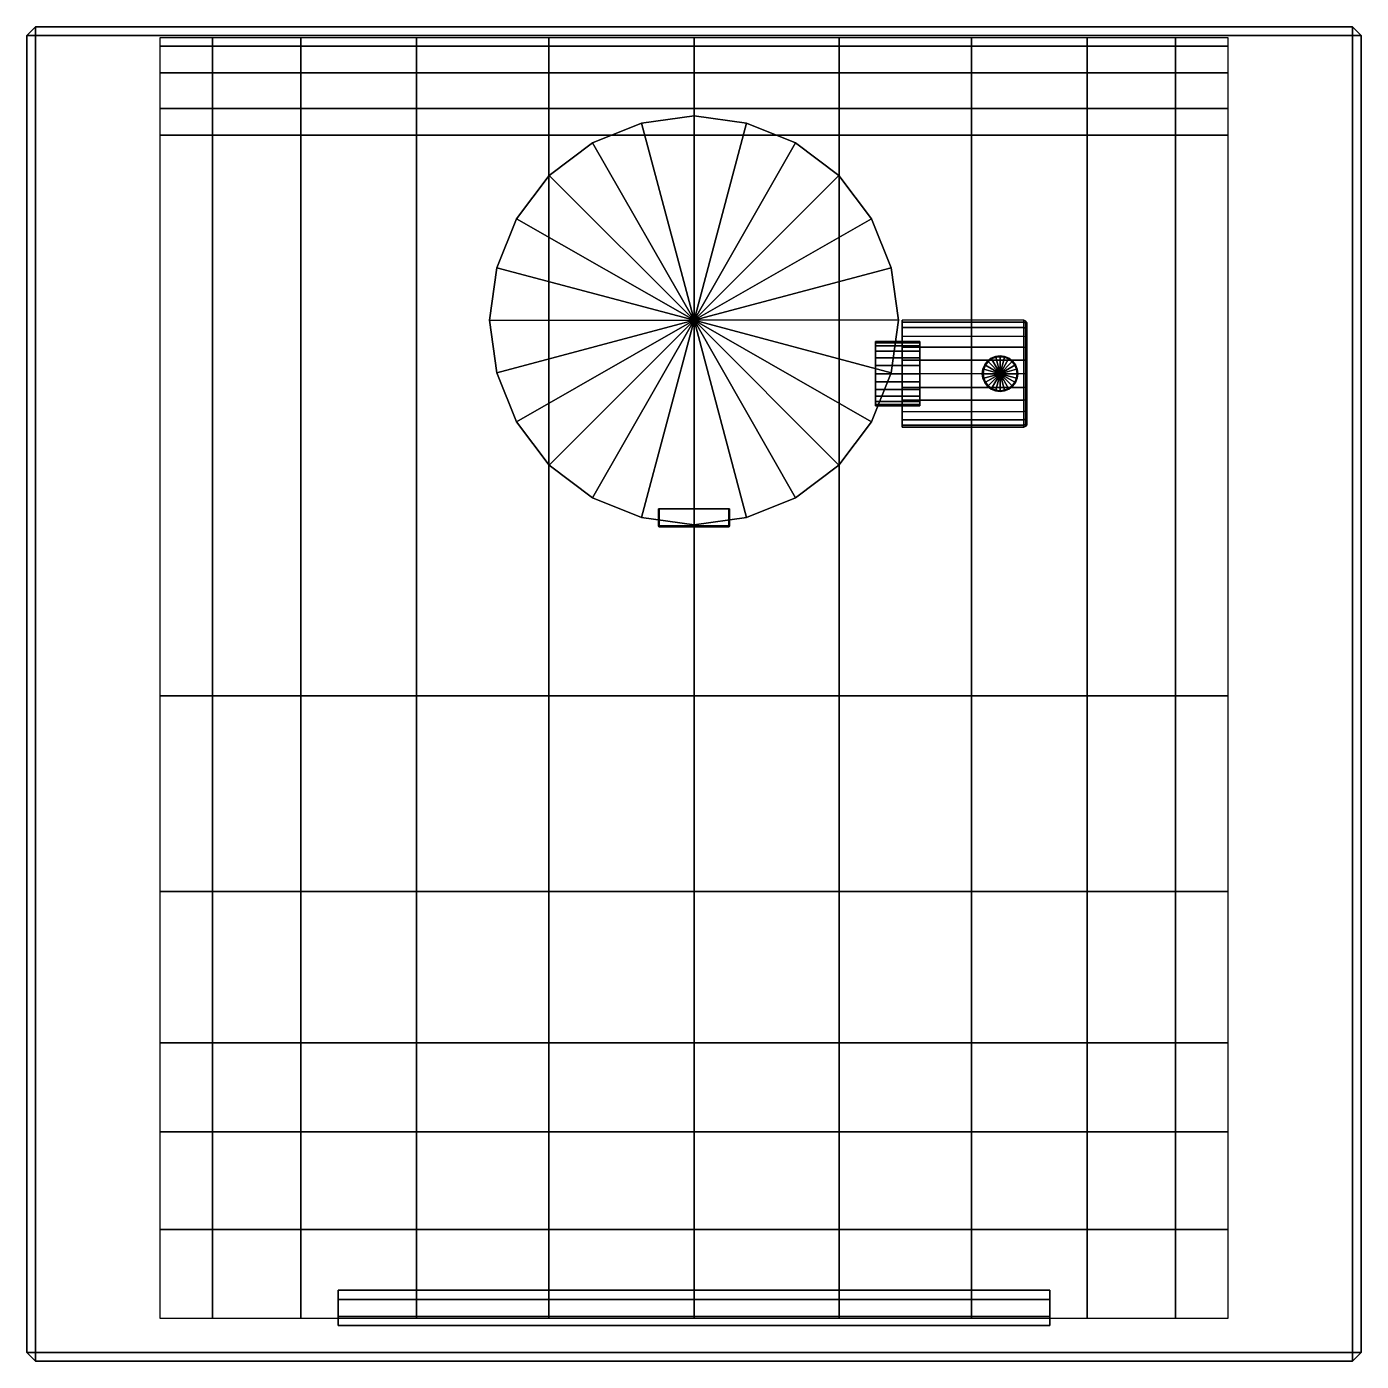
# Model space of a CAD drawing. Extents: x 0 to 150, y 0 to 150.
import ezdxf

# ---------------------------------------------------------------- set-up
doc = ezdxf.new("R2010")
doc.units = 0
doc.linetypes.add('SOLIDLINE', pattern=[0])
for name, color, linetype in [('HG_ARMATUR', 200, 'SOLIDLINE'), ('HG_ARMATUR_GRAU', 52, 'SOLIDLINE'), ('HG_SENSOR', 152, 'SOLIDLINE')]:
    doc.layers.add(name, color=color, linetype=linetype)

msp = doc.modelspace()

# ---------------------------------------------------------------- meshes
at = {"layer": 'HG_ARMATUR', "color": 252}
mesh = msp.add_polyface(dxfattribs=at)
corners = [(1, 149, 100), (1, 150, 99), (0, 149, 99), (149, 149, 100), (149, 150, 99), (0, 149, 81), (1, 150, 81), (1, 149, 80), (149, 150, 81), (149, 149, 80), (75, 117), (52.828, 111.112), (52, 117), (55.036, 105.592), (52, 117, 80), (52.828, 111.112, 80), (94.964, 105.592), (97.172, 111.112), (91.284, 133.284), (94.964, 128.408), (86.408, 136.964), (80.888, 139.172), (75, 140), (86.408, 136.964, 80), (80.888, 139.172, 80), (75, 140, 80), (52.828, 122.888), (55.036, 128.408), (58.716, 133.284), (63.592, 136.964), (69.112, 139.172), (52.828, 122.888, 80), (55.036, 128.408, 80), (58.716, 133.284, 80), (63.592, 136.964, 80), (69.112, 139.172, 80), (20.9, 148.8, 80), (20.9, 147.8, 78.9), (15, 147.8, 80), (15, 148.8, 80), (30.8, 148.8, 80), (30.8, 147.8, 77.9), (43.8, 148.8, 80), (43.8, 147.8, 77.1), (58.7, 148.8, 80), (58.7, 147.8, 76.6), (75, 148.8, 80), (75, 147.8, 76.5), (20.9, 144.8, 77.8), (15, 144.8, 80), (30.8, 144.8, 75.8), (43.8, 144.8, 74.4), (58.7, 144.8, 73.4), (75, 144.8, 73.1), (20.9, 140.8, 77.2), (15, 140.8, 80), (30.8, 140.8, 74.7), (43.8, 140.8, 72.8), (58.7, 140.8, 71.6), (75, 140.8, 71.2), (20.9, 137.8, 76.8), (15, 137.8, 80), (30.8, 137.8, 74), (43.8, 137.8, 71.8), (58.7, 137.8, 70.5), (75, 137.8, 70), (91.3, 148.8, 80), (91.3, 147.8, 76.6), (91.3, 144.8, 73.4), (91.3, 140.8, 71.6), (91.3, 137.8, 70.5)]
mesh.append_faces([[corners[k] for k in face] for face in [(0, 1, 2), (0, 3, 4, 1), (5, 6, 7), (6, 8, 9, 7), (8, 6, 1, 4), (6, 5, 2, 1), (10, 10, 11, 12), (10, 10, 13, 11), (14, 12, 11, 15), (10, 10, 16, 17), (10, 10, 18, 19), (10, 10, 20, 18), (10, 10, 21, 20), (10, 10, 22, 21), (23, 20, 21, 24), (24, 21, 22, 25), (10, 10, 26, 12), (10, 10, 27, 26), (10, 10, 28, 27), (10, 10, 29, 28), (10, 10, 30, 29), (10, 10, 22, 30), (31, 26, 12, 14), (31, 26, 27, 32), (32, 27, 28, 33), (33, 28, 29, 34), (34, 29, 30, 35), (35, 30, 22, 25), (36, 37, 38, 39), (40, 41, 37, 36), (42, 43, 41, 40), (44, 45, 43, 42), (46, 47, 45, 44), (37, 48, 49, 38), (41, 50, 48, 37), (43, 51, 50, 41), (45, 52, 51, 43), (47, 53, 52, 45), (48, 54, 55, 49), (50, 56, 54, 48), (51, 57, 56, 50), (52, 58, 57, 51), (53, 59, 58, 52), (54, 60, 61, 55), (56, 62, 60, 54), (57, 63, 62, 56), (58, 64, 63, 57), (59, 65, 64, 58), (66, 67, 47, 46), (67, 68, 53, 47), (68, 69, 59, 53), (69, 70, 65, 59)]])
mesh = msp.add_polyface(dxfattribs=at)
corners = [(150, 149, 99), (149, 150, 99), (149, 149, 100), (149, 149, 80), (149, 150, 81), (150, 149, 81), (135, 148.8, 80), (135, 147.8, 80), (129.1, 147.8, 78.9), (129.1, 148.8, 80), (119.2, 147.8, 77.9), (119.2, 148.8, 80), (106.2, 147.8, 77.1), (106.2, 148.8, 80), (135, 144.8, 80), (129.1, 144.8, 77.8), (119.2, 144.8, 75.8), (106.2, 144.8, 74.4), (135, 140.8, 80), (129.1, 140.8, 77.2), (119.2, 140.8, 74.7), (106.2, 140.8, 72.8), (135, 137.8, 80), (129.1, 137.8, 76.8), (119.2, 137.8, 74), (106.2, 137.8, 71.8), (111.399, 111, 49.193), (111.328, 111.512, 49.193), (111.328, 111.512, 28.323), (111.399, 111, 28.323), (112.053, 111, 20.323), (112.053, 112.535, 20.535), (112.284, 112.518, 20.623), (112.284, 111, 20.411), (112.053, 113.982, 21.135), (112.284, 113.947, 21.205), (112.053, 115.235, 22.087), (112.284, 115.182, 22.14), (112.399, 112.482, 20.799), (112.399, 111, 20.587), (112.399, 113.859, 21.364), (112.399, 115.059, 22.264), (112.399, 111, 26.323), (112.053, 117, 26.323), (112.053, 116.788, 24.788), (112.284, 116.7, 24.805), (112.284, 116.912, 26.323), (112.053, 116.188, 23.34), (112.284, 116.118, 23.376), (112.399, 116.524, 24.84), (112.399, 116.735, 26.323), (112.399, 115.959, 23.464), (112.053, 111, 32.323), (112.053, 112.535, 32.111), (112.284, 112.518, 32.023), (112.284, 111, 32.235), (112.053, 113.982, 31.511), (112.284, 113.947, 31.44), (112.053, 115.235, 30.558), (112.284, 115.182, 30.505), (112.399, 112.482, 31.846), (112.399, 111, 32.058), (112.399, 113.859, 31.282), (112.399, 115.059, 30.382), (112.053, 116.788, 27.858), (112.284, 116.7, 27.84), (112.053, 116.188, 29.305), (112.284, 116.118, 29.27), (112.399, 116.524, 27.805), (112.399, 115.959, 29.182)]
mesh.append_faces([[corners[k] for k in face] for face in [(0, 1, 2), (3, 4, 5), (5, 4, 1, 0), (6, 7, 8, 9), (9, 8, 10, 11), (11, 10, 12, 13), (7, 14, 15, 8), (8, 15, 16, 10), (10, 16, 17, 12), (14, 18, 19, 15), (15, 19, 20, 16), (16, 20, 21, 17), (18, 22, 23, 19), (19, 23, 24, 20), (20, 24, 25, 21), (26, 27, 28, 29), (30, 31, 32, 33), (31, 34, 35, 32), (34, 36, 37, 35), (33, 32, 38, 39), (32, 35, 40, 38), (35, 37, 41, 40), (39, 38, 42), (38, 40, 42), (40, 41, 42), (43, 44, 45, 46), (44, 47, 48, 45), (47, 36, 37, 48), (46, 45, 49, 50), (45, 48, 51, 49), (48, 37, 41, 51), (50, 49, 42), (49, 51, 42), (51, 41, 42), (52, 53, 54, 55), (53, 56, 57, 54), (56, 58, 59, 57), (55, 54, 60, 61), (54, 57, 62, 60), (57, 59, 63, 62), (61, 60, 42), (60, 62, 42), (62, 63, 42), (43, 64, 65, 46), (64, 66, 67, 65), (66, 58, 59, 67), (46, 65, 68, 50), (65, 67, 69, 68), (67, 59, 63, 69), (50, 68, 42), (68, 69, 42), (69, 63, 42)]])
mesh = msp.add_polyface(dxfattribs=at)
corners = [(0, 1, 99), (1, 0, 98.993), (1, 1, 100), (1, 149, 100), (0, 149, 99), (149, 1, 100), (149, 0, 99), (1, 1, 80), (1, 149, 80), (149, 149, 80), (149, 1, 80), (0, 1, 81), (0, 149, 81), (149, 0, 81), (1, 0, 81), (58.716, 100.716, 80), (58.716, 100.716), (63.592, 97.036), (63.592, 97.036, 80), (69.112, 94.828), (69.112, 94.828, 80), (75, 94), (75, 94, 80), (86.408, 97.036, 80), (86.408, 97.036), (80.888, 94.828), (80.888, 94.828, 80), (20.9, 74.8, 76.8), (20.9, 52.8, 77.1), (15, 52.8, 80), (15, 74.8, 80), (30.8, 74.8, 74), (30.8, 52.8, 74.5), (43.8, 74.8, 71.8), (43.8, 52.8, 72.4), (58.7, 74.8, 70.5), (58.7, 52.8, 71.2), (75, 74.8, 70), (75, 52.8, 70.8), (20.9, 35.8, 77.5), (15, 35.8, 80), (30.8, 35.8, 75.4), (43.8, 35.8, 73.8), (58.7, 35.8, 72.8), (75, 35.8, 72.5), (20.9, 25.8, 78.1), (15, 25.8, 80), (30.8, 25.8, 76.5), (43.8, 25.8, 75.3), (58.7, 25.8, 74.5), (75, 25.8, 74.2), (20.9, 14.8, 78.8), (15, 14.8, 80), (30.8, 14.8, 77.8), (43.8, 14.8, 77.1), (58.7, 14.8, 76.6), (75, 14.8, 76.4), (20.9, 4.8, 80), (15, 4.8, 80), (30.8, 4.8, 80), (43.8, 4.8, 80), (58.7, 4.8, 80), (75, 4.8, 80), (106.2, 74.8, 71.8), (106.2, 52.8, 72.4), (91.3, 52.8, 71.2), (91.3, 74.8, 70.5), (106.2, 35.8, 73.8), (91.3, 35.8, 72.8), (106.2, 25.8, 75.3), (91.3, 25.8, 74.5), (106.2, 14.8, 77.1), (91.3, 14.8, 76.6), (106.2, 4.8, 80), (91.3, 4.8, 80), (149, 149, 100)]
mesh.append_faces([[corners[k] for k in face] for face in [(0, 1, 2), (2, 3, 4, 0), (5, 2, 1, 6), (7, 8, 9, 10), (11, 12, 8, 7), (13, 14, 7, 10), (7, 14, 11), (12, 11, 0, 4), (11, 14, 1, 0), (14, 13, 6, 1), (15, 16, 17, 18), (18, 17, 19, 20), (20, 19, 21, 22), (23, 24, 25, 26), (26, 25, 21, 22), (27, 28, 29, 30), (31, 32, 28, 27), (33, 34, 32, 31), (35, 36, 34, 33), (37, 38, 36, 35), (28, 39, 40, 29), (32, 41, 39, 28), (34, 42, 41, 32), (36, 43, 42, 34), (38, 44, 43, 36), (39, 45, 46, 40), (41, 47, 45, 39), (42, 48, 47, 41), (43, 49, 48, 42), (44, 50, 49, 43), (45, 51, 52, 46), (47, 53, 51, 45), (48, 54, 53, 47), (49, 55, 54, 48), (50, 56, 55, 49), (51, 57, 58, 52), (53, 59, 57, 51), (54, 60, 59, 53), (55, 61, 60, 54), (56, 62, 61, 55), (63, 64, 65, 66), (66, 65, 38, 37), (64, 67, 68, 65), (65, 68, 44, 38), (67, 69, 70, 68), (68, 70, 50, 44), (69, 71, 72, 70), (70, 72, 56, 50), (71, 73, 74, 72), (72, 74, 62, 56), (5, 75, 3, 2)]])
mesh = msp.add_polyface(dxfattribs=at)
corners = [(75, 117), (97.172, 111.112), (98, 117), (98, 117, 80), (97.172, 111.112, 80), (97.172, 122.888), (94.964, 128.408), (97.172, 122.888, 80), (94.964, 128.408, 80), (91.284, 133.284), (91.284, 133.284, 80), (86.408, 136.964), (86.408, 136.964, 80), (106.2, 148.8, 80), (106.2, 147.8, 77.1), (91.3, 147.8, 76.6), (91.3, 148.8, 80), (106.2, 144.8, 74.4), (91.3, 144.8, 73.4), (106.2, 140.8, 72.8), (91.3, 140.8, 71.6), (106.2, 137.8, 71.8), (91.3, 137.8, 70.5), (98.399, 111, 26.323), (98.399, 109.465, 20.535), (98.399, 111, 20.323), (98.399, 112.535, 20.535), (98.399, 113.982, 21.135), (98.399, 115.235, 22.087), (112.053, 112.535, 20.535), (112.053, 111, 20.323), (112.053, 113.982, 21.135), (112.053, 115.235, 22.087), (98.399, 116.788, 24.788), (98.399, 117, 26.323), (98.399, 116.188, 23.34), (112.053, 116.788, 24.788), (112.053, 117, 26.323), (112.053, 116.188, 23.34), (98.399, 112.535, 32.111), (98.399, 111, 32.323), (98.399, 113.982, 31.511), (98.399, 115.235, 30.558), (112.053, 112.535, 32.111), (112.053, 111, 32.323), (112.053, 113.982, 31.511), (112.053, 115.235, 30.558), (98.399, 109.465, 32.111), (98.399, 116.788, 27.858), (98.399, 116.188, 29.305), (112.053, 116.788, 27.858), (112.053, 116.188, 29.305), (100.399, 111, 22.723), (95.399, 111, 22.723), (95.399, 110.079, 22.85), (100.399, 110.079, 22.85), (100.399, 111.921, 22.85), (95.399, 111.921, 22.85), (100.399, 112.789, 23.21), (95.399, 112.789, 23.21), (100.399, 113.541, 23.782), (95.399, 113.541, 23.782), (100.399, 114.6, 26.323), (95.399, 114.6, 26.323), (95.399, 114.473, 25.402), (100.399, 114.473, 25.402), (95.399, 114.113, 24.533), (100.399, 114.113, 24.533), (100.399, 111, 29.923), (95.399, 111, 29.923), (95.399, 111.921, 29.796), (100.399, 111.921, 29.796), (95.399, 112.789, 29.436), (100.399, 112.789, 29.436), (95.399, 113.541, 28.864), (100.399, 113.541, 28.864), (100.399, 110.079, 29.796), (95.399, 110.079, 29.796), (100.399, 114.473, 27.244), (95.399, 114.473, 27.244), (100.399, 114.113, 28.112), (95.399, 114.113, 28.112)]
mesh.append_faces([[corners[k] for k in face] for face in [(0, 0, 1, 2), (3, 2, 1, 4), (0, 0, 5, 2), (0, 0, 6, 5), (3, 2, 5, 7), (7, 5, 6, 8), (8, 6, 9, 10), (10, 9, 11, 12), (13, 14, 15, 16), (14, 17, 18, 15), (17, 19, 20, 18), (19, 21, 22, 20), (23, 23, 24, 25), (23, 23, 26, 25), (23, 23, 27, 26), (23, 23, 28, 27), (25, 26, 29, 30), (26, 27, 31, 29), (27, 28, 32, 31), (23, 23, 33, 34), (23, 23, 35, 33), (23, 23, 28, 35), (34, 33, 36, 37), (33, 35, 38, 36), (35, 28, 32, 38), (23, 23, 39, 40), (23, 23, 41, 39), (23, 23, 42, 41), (40, 39, 43, 44), (39, 41, 45, 43), (41, 42, 46, 45), (23, 23, 47, 40), (23, 23, 48, 34), (23, 23, 49, 48), (23, 23, 42, 49), (34, 48, 50, 37), (48, 49, 51, 50), (49, 42, 46, 51), (52, 53, 54, 55), (56, 57, 53, 52), (58, 59, 57, 56), (60, 61, 59, 58), (62, 63, 64, 65), (65, 64, 66, 67), (67, 66, 61, 60), (68, 69, 70, 71), (71, 70, 72, 73), (73, 72, 74, 75), (76, 77, 69, 68), (78, 79, 63, 62), (80, 81, 79, 78), (75, 74, 81, 80)]])
mesh = msp.add_polyface(dxfattribs=at)
corners = [(150, 1, 99), (150, 149, 99), (149, 149, 100), (149, 1, 100), (149, 0, 99), (150, 1, 81), (149, 0, 81), (149, 1, 80), (149, 149, 80), (150, 149, 81), (135, 137.8, 80), (135, 74.8, 80), (129.1, 74.8, 76.8), (129.1, 137.8, 76.8), (119.2, 74.8, 74), (119.2, 137.8, 74), (106.2, 74.8, 71.8), (106.2, 137.8, 71.8), (135, 52.8, 80), (129.1, 52.8, 77.1), (119.2, 52.8, 74.5), (106.2, 52.8, 72.4), (135, 35.8, 80), (129.1, 35.8, 77.5), (119.2, 35.8, 75.4), (106.2, 35.8, 73.8), (135, 25.8, 80), (129.1, 25.8, 78.1), (119.2, 25.8, 76.5), (106.2, 25.8, 75.3), (135, 14.8, 80), (129.1, 14.8, 78.8), (119.2, 14.8, 77.8), (106.2, 14.8, 77.1), (135, 4.8, 80), (129.1, 4.8, 80), (119.2, 4.8, 80), (106.2, 4.8, 80), (112.284, 105.088, 26.323), (112.284, 105.3, 24.805), (112.053, 105.212, 24.788), (112.053, 105, 26.323), (112.053, 105.812, 23.34), (112.284, 105.882, 23.376), (112.053, 106.765, 22.087), (112.284, 106.818, 22.14), (112.399, 105.265, 26.323), (112.399, 105.476, 24.84), (112.399, 106.041, 23.464), (112.399, 106.941, 22.264), (112.399, 111, 26.323), (112.053, 109.465, 20.535), (112.053, 108.018, 21.135), (112.284, 108.053, 21.205), (112.284, 109.482, 20.623), (112.399, 108.141, 21.364), (112.399, 109.518, 20.799), (112.053, 109.465, 32.111), (112.053, 108.018, 31.511), (112.284, 108.053, 31.44), (112.284, 109.482, 32.023), (112.053, 106.765, 30.558), (112.284, 106.818, 30.505), (112.399, 106.941, 30.382), (112.399, 108.141, 31.282), (112.053, 105.212, 27.858), (112.284, 105.3, 27.84), (112.053, 105.812, 29.305), (112.284, 105.882, 29.27), (112.399, 105.476, 27.805), (112.399, 106.041, 29.182)]
mesh.append_faces([[corners[k] for k in face] for face in [(0, 1, 2, 3), (3, 4, 0), (5, 6, 7), (7, 8, 9, 5), (6, 5, 0, 4), (5, 9, 1, 0), (10, 11, 12, 13), (13, 12, 14, 15), (15, 14, 16, 17), (11, 18, 19, 12), (12, 19, 20, 14), (14, 20, 21, 16), (18, 22, 23, 19), (19, 23, 24, 20), (20, 24, 25, 21), (22, 26, 27, 23), (23, 27, 28, 24), (24, 28, 29, 25), (26, 30, 31, 27), (27, 31, 32, 28), (28, 32, 33, 29), (30, 34, 35, 31), (31, 35, 36, 32), (32, 36, 37, 33), (38, 39, 40, 41), (40, 42, 43, 39), (42, 44, 45, 43), (46, 47, 39, 38), (39, 43, 48, 47), (43, 45, 49, 48), (50, 47, 46), (47, 48, 50), (48, 49, 50), (51, 52, 53, 54), (52, 44, 45, 53), (54, 53, 55, 56), (53, 45, 49, 55), (55, 49, 50), (57, 58, 59, 60), (58, 61, 62, 59), (59, 62, 63, 64), (64, 63, 50), (41, 65, 66, 38), (65, 67, 68, 66), (67, 61, 62, 68), (38, 66, 69, 46), (66, 68, 70, 69), (68, 62, 63, 70), (46, 69, 50), (69, 70, 50), (70, 63, 50)]])
mesh = msp.add_polyface(dxfattribs=at)
corners = [(75, 117), (58.716, 100.716), (55.036, 105.592), (63.592, 97.036), (69.112, 94.828), (75, 94), (52.828, 111.112, 80), (52.828, 111.112), (55.036, 105.592, 80), (58.716, 100.716, 80), (91.284, 100.716), (94.964, 105.592), (86.408, 97.036), (80.888, 94.828), (97.172, 111.112, 80), (97.172, 111.112), (94.964, 105.592, 80), (91.284, 100.716, 80), (86.408, 97.036, 80), (20.9, 137.8, 76.8), (20.9, 74.8, 76.8), (15, 74.8, 80), (15, 137.8, 80), (30.8, 137.8, 74), (30.8, 74.8, 74), (43.8, 137.8, 71.8), (43.8, 74.8, 71.8), (58.7, 137.8, 70.5), (58.7, 74.8, 70.5), (75, 137.8, 70), (75, 74.8, 70), (106.2, 137.8, 71.8), (106.2, 74.8, 71.8), (91.3, 74.8, 70.5), (91.3, 137.8, 70.5), (98.399, 105, 26.323), (98.399, 105.212, 24.788), (98.399, 111, 26.323), (98.399, 105.812, 23.34), (98.399, 106.765, 22.087), (112.053, 105, 26.323), (112.053, 105.212, 24.788), (112.053, 105.812, 23.34), (112.053, 106.765, 22.087), (98.399, 108.018, 21.135), (98.399, 109.465, 20.535), (98.399, 111, 20.323), (112.053, 109.465, 20.535), (112.053, 111, 20.323), (112.053, 108.018, 21.135), (98.399, 108.018, 31.511), (98.399, 109.465, 32.111), (98.399, 106.765, 30.558), (98.399, 111, 32.323), (112.053, 109.465, 32.111), (112.053, 111, 32.323), (112.053, 108.018, 31.511), (112.053, 106.765, 30.558), (98.399, 105.212, 27.858), (98.399, 105.812, 29.305), (112.053, 105.212, 27.858), (112.053, 105.812, 29.305), (100.399, 107.527, 25.402), (95.399, 107.527, 25.402), (95.399, 107.4, 26.323), (100.399, 107.4, 26.323), (100.399, 107.887, 24.533), (95.399, 107.887, 24.533), (100.399, 108.459, 23.782), (95.399, 108.459, 23.782), (100.399, 110.079, 22.85), (95.399, 110.079, 22.85), (95.399, 109.211, 23.21), (100.399, 109.211, 23.21), (100.399, 109.211, 29.436), (95.399, 109.211, 29.436), (95.399, 110.079, 29.796), (100.399, 110.079, 29.796), (100.399, 108.459, 28.864), (95.399, 108.459, 28.864), (95.399, 107.527, 27.244), (100.399, 107.527, 27.244), (95.399, 107.887, 28.112), (100.399, 107.887, 28.112)]
mesh.append_faces([[corners[k] for k in face] for face in [(0, 0, 1, 2), (0, 0, 3, 1), (0, 0, 4, 3), (0, 0, 5, 4), (6, 7, 2, 8), (8, 2, 1, 9), (0, 0, 10, 11), (0, 0, 12, 10), (0, 0, 13, 12), (0, 0, 5, 13), (14, 15, 11, 16), (16, 11, 10, 17), (17, 10, 12, 18), (19, 20, 21, 22), (23, 24, 20, 19), (25, 26, 24, 23), (27, 28, 26, 25), (29, 30, 28, 27), (31, 32, 33, 34), (34, 33, 30, 29), (35, 36, 37, 37), (37, 37, 38, 36), (37, 37, 39, 38), (40, 41, 36, 35), (36, 38, 42, 41), (38, 39, 43, 42), (37, 37, 44, 45), (37, 37, 39, 44), (46, 45, 47, 48), (45, 44, 49, 47), (44, 39, 43, 49), (37, 37, 50, 51), (37, 37, 52, 50), (53, 51, 54, 55), (51, 50, 56, 54), (50, 52, 57, 56), (37, 37, 58, 35), (37, 37, 59, 58), (37, 37, 52, 59), (35, 58, 60, 40), (58, 59, 61, 60), (59, 52, 57, 61), (62, 63, 64, 65), (66, 67, 63, 62), (68, 69, 67, 66), (70, 71, 72, 73), (73, 72, 69, 68), (74, 75, 76, 77), (78, 79, 75, 74), (65, 64, 80, 81), (81, 80, 82, 83), (83, 82, 79, 78)]])
mesh = msp.add_polyface(dxfattribs=at)
corners = [(107.487, 111, 49.323), (107.558, 110.506, 49.323), (107.499, 110.494, 49.279), (107.428, 111, 49.279), (109.399, 111, 49.323), (111.399, 111, 49.193), (111.328, 110.488, 49.193), (111.299, 110.494, 49.279), (111.37, 111, 49.279), (111.24, 110.506, 49.323), (111.311, 111, 49.323), (109.399, 113, 28.323), (109.911, 112.929, 28.323), (109.911, 112.929, 49.193), (109.399, 113, 49.193), (110.393, 112.729, 28.323), (110.393, 112.729, 49.193), (110.811, 112.412, 28.323), (110.811, 112.412, 49.193), (109.905, 112.9, 49.279), (109.399, 112.971, 49.279), (110.381, 112.706, 49.279), (110.793, 112.394, 49.279), (109.893, 112.841, 49.323), (109.399, 112.912, 49.323), (110.352, 112.653, 49.323), (110.752, 112.353, 49.323), (108.887, 112.929, 49.193), (108.887, 112.929, 28.323), (108.405, 112.729, 49.193), (108.405, 112.729, 28.323), (107.987, 112.412, 49.193), (107.987, 112.412, 28.323), (108.893, 112.9, 49.279), (108.417, 112.706, 49.279), (108.005, 112.394, 49.279), (108.905, 112.841, 49.323), (108.446, 112.653, 49.323), (108.046, 112.353, 49.323), (107.399, 111, 28.323), (107.47, 111.512, 28.323), (107.47, 111.512, 49.193), (107.399, 111, 49.193), (107.67, 111.994, 28.323), (107.67, 111.994, 49.193), (107.499, 111.506, 49.279), (107.693, 111.982, 49.279), (107.558, 111.494, 49.323), (107.746, 111.953, 49.323), (111.328, 111.512, 49.193), (111.128, 111.994, 49.193), (111.128, 111.994, 28.323), (111.328, 111.512, 28.323), (111.299, 111.506, 49.279), (111.105, 111.982, 49.279), (111.24, 111.494, 49.323), (111.052, 111.953, 49.323)]
mesh.append_faces([[corners[k] for k in face] for face in [(0, 1, 2, 3), (4, 1, 0), (5, 6, 7, 8), (8, 7, 9, 10), (10, 9, 4), (11, 12, 13, 14), (12, 15, 16, 13), (15, 17, 18, 16), (14, 13, 19, 20), (13, 16, 21, 19), (16, 18, 22, 21), (20, 19, 23, 24), (19, 21, 25, 23), (21, 22, 26, 25), (24, 23, 4), (23, 25, 4), (25, 26, 4), (14, 27, 28, 11), (27, 29, 30, 28), (29, 31, 32, 30), (20, 33, 27, 14), (33, 34, 29, 27), (34, 35, 31, 29), (24, 36, 33, 20), (36, 37, 34, 33), (37, 38, 35, 34), (4, 36, 24), (4, 37, 36), (4, 38, 37), (39, 40, 41, 42), (40, 43, 44, 41), (43, 32, 31, 44), (42, 41, 45, 3), (41, 44, 46, 45), (44, 31, 35, 46), (3, 45, 47, 0), (45, 46, 48, 47), (46, 35, 38, 48), (0, 47, 4), (47, 48, 4), (48, 38, 4), (49, 50, 51, 52), (50, 18, 17, 51), (8, 53, 49, 5), (53, 54, 50, 49), (54, 22, 18, 50), (10, 55, 53, 8), (55, 56, 54, 53), (56, 26, 22, 54), (4, 55, 10), (4, 56, 55), (4, 26, 56)]])
mesh = msp.add_polyface(dxfattribs=at)
corners = [(107.399, 111, 49.193), (107.47, 110.488, 49.193), (107.47, 110.488, 28.323), (107.399, 111, 28.323), (107.67, 110.006, 49.193), (107.67, 110.006, 28.323), (107.987, 109.588, 49.193), (107.987, 109.588, 28.323), (107.428, 111, 49.279), (107.499, 110.494, 49.279), (107.693, 110.018, 49.279), (108.005, 109.606, 49.279), (107.558, 110.506, 49.323), (107.746, 110.047, 49.323), (108.046, 109.647, 49.323), (109.399, 111, 49.323), (109.399, 109, 28.323), (108.887, 109.071, 28.323), (108.887, 109.071, 49.193), (109.399, 109, 49.193), (108.405, 109.271, 28.323), (108.405, 109.271, 49.193), (108.893, 109.1, 49.279), (109.399, 109.029, 49.279), (108.417, 109.294, 49.279), (108.905, 109.159, 49.323), (109.399, 109.088, 49.323), (108.446, 109.347, 49.323), (109.911, 109.071, 49.193), (109.911, 109.071, 28.323), (110.393, 109.271, 49.193), (110.393, 109.271, 28.323), (110.811, 109.588, 49.193), (110.811, 109.588, 28.323), (109.905, 109.1, 49.279), (110.381, 109.294, 49.279), (110.793, 109.606, 49.279), (109.893, 109.159, 49.323), (110.352, 109.347, 49.323), (110.752, 109.647, 49.323), (111.399, 111, 28.323), (111.328, 110.488, 28.323), (111.328, 110.488, 49.193), (111.399, 111, 49.193), (111.128, 110.006, 28.323), (111.128, 110.006, 49.193), (111.105, 110.018, 49.279), (111.299, 110.494, 49.279), (111.052, 110.047, 49.323), (111.24, 110.506, 49.323), (112.053, 111, 20.323), (112.053, 109.465, 20.535), (112.284, 109.482, 20.623), (112.284, 111, 20.411), (112.399, 109.518, 20.799), (112.399, 111, 20.587), (112.399, 111, 26.323), (112.399, 108.141, 21.364), (112.053, 111, 32.323), (112.053, 109.465, 32.111), (112.284, 109.482, 32.023), (112.284, 111, 32.235), (112.399, 109.518, 31.846), (112.399, 111, 32.058), (112.284, 108.053, 31.44), (112.399, 108.141, 31.282)]
mesh.append_faces([[corners[k] for k in face] for face in [(0, 1, 2, 3), (1, 4, 5, 2), (4, 6, 7, 5), (8, 9, 1, 0), (9, 10, 4, 1), (10, 11, 6, 4), (12, 13, 10, 9), (13, 14, 11, 10), (15, 13, 12), (15, 14, 13), (16, 17, 18, 19), (17, 20, 21, 18), (20, 7, 6, 21), (19, 18, 22, 23), (18, 21, 24, 22), (21, 6, 11, 24), (23, 22, 25, 26), (22, 24, 27, 25), (24, 11, 14, 27), (26, 25, 15), (25, 27, 15), (27, 14, 15), (19, 28, 29, 16), (28, 30, 31, 29), (30, 32, 33, 31), (23, 34, 28, 19), (34, 35, 30, 28), (35, 36, 32, 30), (26, 37, 34, 23), (37, 38, 35, 34), (38, 39, 36, 35), (15, 37, 26), (15, 38, 37), (15, 39, 38), (40, 41, 42, 43), (41, 44, 45, 42), (44, 33, 32, 45), (42, 45, 46, 47), (45, 32, 36, 46), (47, 46, 48, 49), (46, 36, 39, 48), (49, 48, 15), (48, 39, 15), (50, 51, 52, 53), (53, 52, 54, 55), (55, 54, 56), (54, 57, 56), (58, 59, 60, 61), (61, 60, 62, 63), (60, 64, 65, 62), (63, 62, 56), (62, 65, 56)]])
at = {"layer": 'HG_ARMATUR_GRAU', "color": 252}
mesh = msp.add_polyface(dxfattribs=at)
corners = [(35, 6.953, 76.777), (35, 4.018, 77.398), (35, 7.988, 81.668), (35, 5.053, 82.29), (115, 6.953, 76.777), (115, 4.018, 77.398), (115, 7.988, 81.668), (115, 5.053, 82.29)]
mesh.append_faces([[corners[k] for k in face] for face in [(3, 1, 5, 7), (1, 0, 4, 5), (0, 2, 6, 4), (4, 6, 7, 5), (6, 2, 3, 7), (2, 0, 1, 3)]])
at = {"layer": 'HG_SENSOR', "color": 252}
mesh = msp.add_polyface(dxfattribs=at)
corners = [(71, 95.8, 0.1), (71, 93.9, 0.1), (71, 95.8, 39.9), (71, 93.9, 39.9), (71.08, 95.8), (71.08, 93.9), (71.08, 93.8, 0.1), (71.08, 93.8, 39.899), (71.08, 95.8, 40), (71.08, 93.9, 40), (78.92, 95.8), (78.92, 93.9), (78.92, 93.8, 0.1), (78.92, 93.8, 39.9), (78.92, 95.8, 40), (78.92, 93.9, 40), (79, 95.8, 0.1), (79, 93.9, 0.1), (79, 95.8, 39.9), (79, 93.9, 39.9)]
mesh.append_faces([[corners[k] for k in face] for face in [(3, 7, 9), (9, 8, 2, 3), (19, 18, 14, 15), (15, 13, 19), (15, 9, 7, 13), (15, 14, 8, 9), (5, 4, 10, 11), (1, 0, 4, 5), (17, 12, 11), (12, 6, 5, 11), (5, 6, 1), (11, 10, 16, 17), (0, 1, 3, 2), (1, 6, 7, 3), (6, 12, 13, 7), (12, 17, 19, 13), (17, 16, 18, 19)]])

doc.saveas('drawing.dxf')
